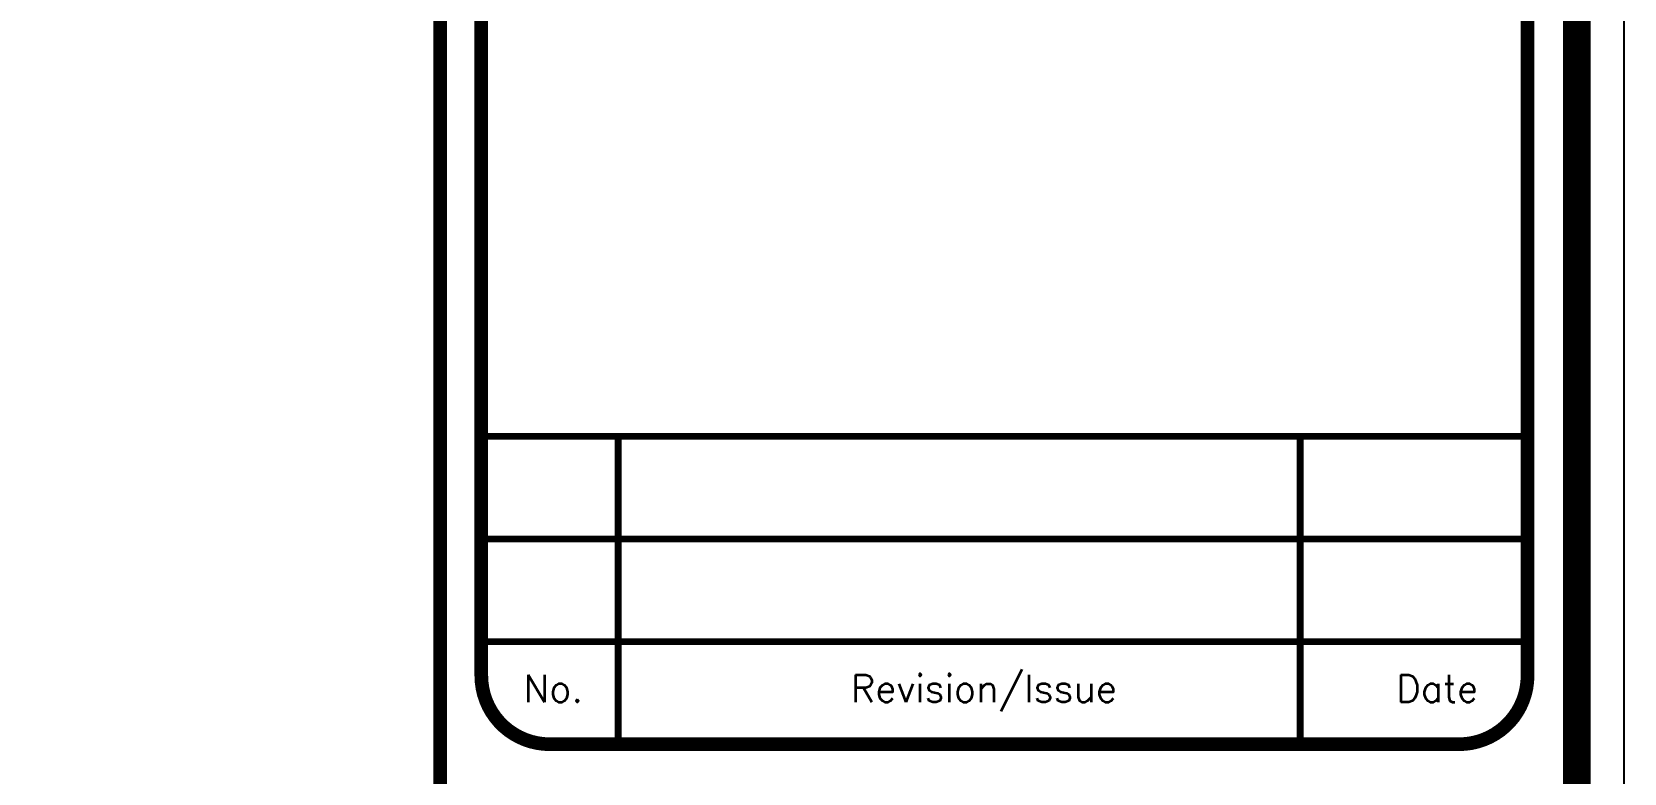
# Model space of a CAD drawing. Header units: centimetres. Extents: x 7997 to 116674, y 1017 to 13844.
# Drawn here: x 52527 to 53048, y 9513 to 9756 of the extents above; entities that cross this region are included whole.
import ezdxf
from ezdxf.enums import TextEntityAlignment as Align

# ---------------------------------------------------------------- set-up
doc = ezdxf.new("R2010")
doc.units = ezdxf.units.CM
doc.header["$LTSCALE"] = 200
doc.layers.add('DIM', color=11, linetype='Continuous')
doc.layers.add('HA', color=251, linetype='Continuous', lineweight=0)
doc.styles.add('$0$$0$Roman', font='romans')

# ---------------------------------------------------------------- blocks, each defined once
blk = doc.blocks.new('08-TITLE SHEET-selattin', base_point=(45714.81, -203081.37))
at = {"color": 0}
blk.add_lwpolyline([(51244.81, -203081.37), (45714.81, -203081.37), (45714.81, -206921.37), (51244.81, -206921.37)], close=True, dxfattribs=at)
at = {"color": 0, "linetype": 'ByBlock', "const_width": 17.04}
blk.add_lwpolyline([(45744.29, -206891.89), (51215.34, -206891.89), (51215.34, -203110.84), (45744.29, -203110.84)], close=True, dxfattribs=at)
at = {"color": 0, "linetype": 'ByBlock'}
for points, const_width in [([(50507.62, -203110.84), (50507.62, -206891.89)], 8.52), ([(50533.29, -205269.18), (51184.66, -205269.18)], 4.26), ([(50618.47, -205460.85), (50618.47, -205269.18)], 4.26), ([(51043.13, -205460.85), (51043.13, -205269.18)], 4.26), ([(50533.29, -205333.07), (51184.66, -205333.07)], 4.26), ([(50533.29, -205396.96), (51184.66, -205396.96)], 4.26)]:
    blk.add_lwpolyline(points, dxfattribs=dict(at, const_width=const_width))
at = {"color": 0, "linetype": 'ByBlock', "const_width": 8.52}
blk.add_lwpolyline([(50575.88, -205460.85), (51142.07, -205460.85, 0.414214), (51184.66, -205418.25), (51184.66, -204045.63, 0.414214), (51142.07, -204003.04), (50575.88, -204003.04, 0.414214), (50533.29, -204045.63), (50533.29, -205418.25, 0.414214)], format="xyb", close=True, dxfattribs=at)
at = {"layer": 'HA', "ltscale": 1.2}
blk.add_lwpolyline([(45714.81, -203081.37), (51244.81, -203081.37), (51244.81, -206921.37), (45714.81, -206921.37)], close=True, dxfattribs=at)
at = {"color": 0, "style": '$0$$0$Roman'}
for s, height, p in [('No.', 17.037, (50578.11, -205426.19)), ('Revision/Issue', 17.0371, (50846.12, -205426.19)), ('Date', 17.037, (51128.35, -205426.19))]:
    blk.add_text(s, height=height, dxfattribs=at).set_placement(p, align=Align.MIDDLE_CENTER)

msp = doc.modelspace()

# ---------------------------------------------------------------- linework, layer by layer
at = {"linetype": 'Continuous'}
msp.add_lwpolyline([(50144.267, 8756.0841), (53047.517, 8756.0841), (53047.517, 10772.0841), (50144.267, 10772.0841)], close=True, dxfattribs=at)

# ---------------------------------------------------------------- block references
at = {"layer": 'DIM', "color": 0, "linetype": 'Continuous', "xscale": 0.5250000000000014, "yscale": 0.5250000000000014, "zscale": 0.5250000000000014}
msp.add_blockref('08-TITLE SHEET-selattin', (50144.267, 10772.0841), dxfattribs=at)

doc.saveas('drawing.dxf')
